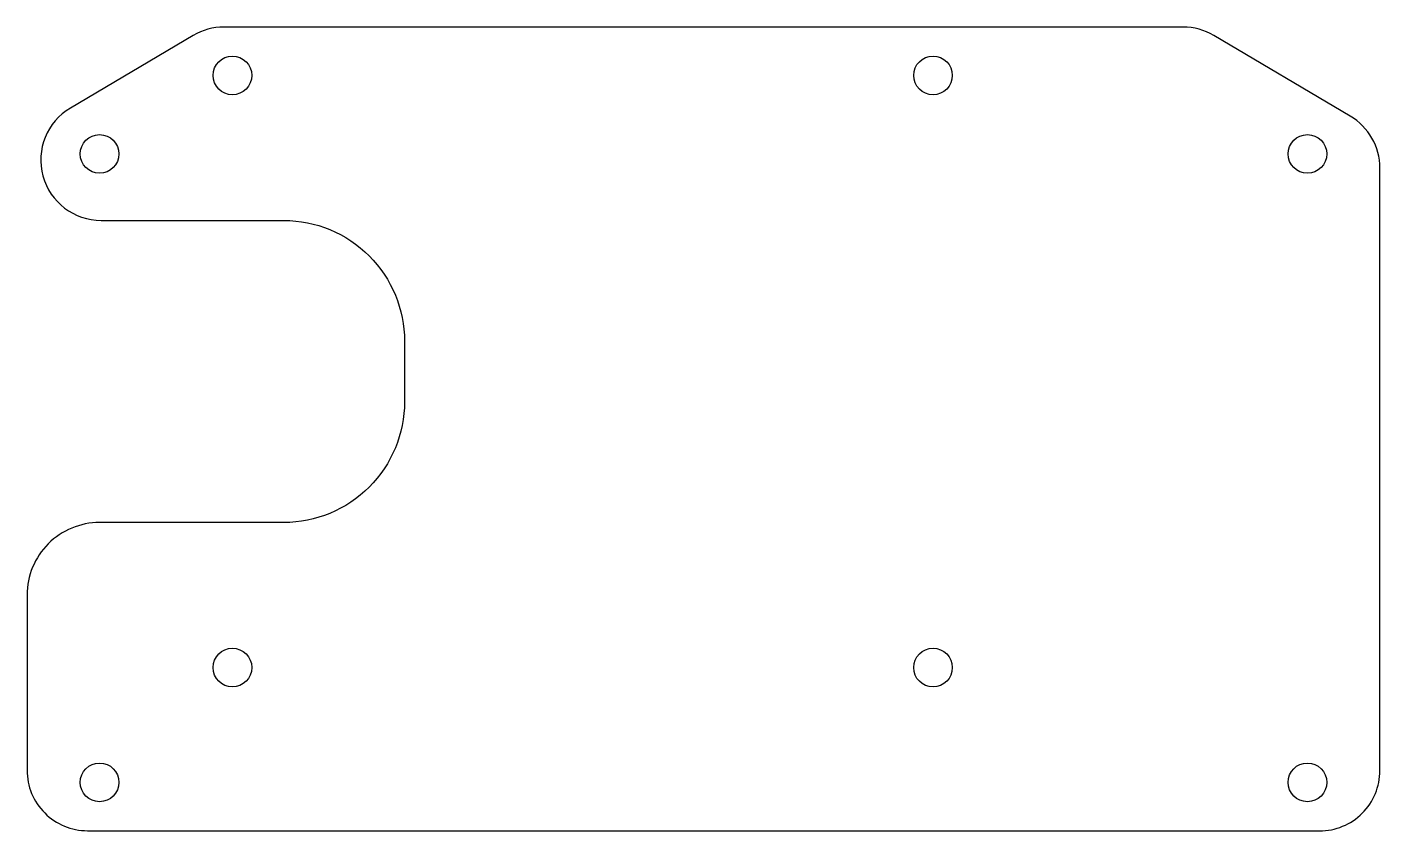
# Model space of a CAD drawing. Header units: millimetres. Extents: x -56 to 56, y -30 to 36.
import ezdxf

# ---------------------------------------------------------------- set-up
doc = ezdxf.new("R2010")
doc.units = ezdxf.units.MM
doc.layers.get('0').update_dxf_attribs({"linetype": 'CONTINUOUS'})

msp = doc.modelspace()

# ---------------------------------------------------------------- linework, layer by layer
msp.add_lwpolyline([(56, 24.83, 0.265241), (53.54, 29.13), (42.25, 35.8, 0.134226), (39.71, 36.5), (-39.71, 36.5, 0.13422), (-42.25, 35.8), (-52.41, 29.8, 0.763327), (-49.86, 20.5), (-34.75, 20.5, -0.414214), (-24.75, 10.5), (-24.75, 5.5, -0.414214), (-34.75, -4.5), (-50, -4.5, 0.414214), (-56, -10.5), (-56, -25, 0.414214), (-51, -30), (-46, -30), (51, -30.02, 0.414274), (56, -25.02)], format="xyb", close=True)
for centre in [(-39, 32.5), (19, 32.5), (-50, 26), (50, 26), (-39, -16.5), (19, -16.5), (-50, -26), (50, -26)]:
    msp.add_circle(centre, 1.6)

doc.saveas('drawing.dxf')
